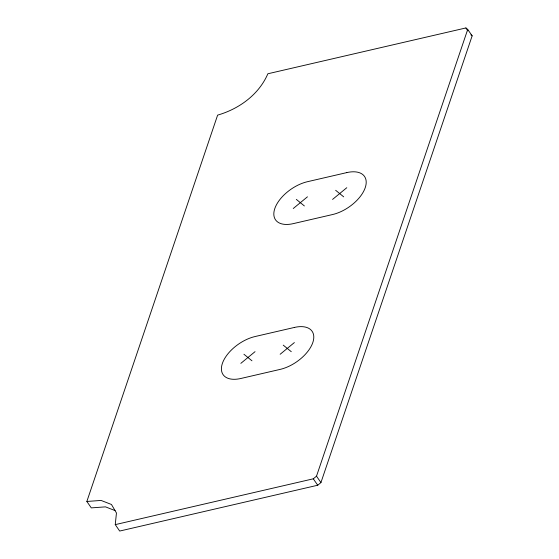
<?xml version="1.0" encoding="UTF-8"?>
<svg xmlns="http://www.w3.org/2000/svg" width="559" height="559" viewBox="0 0 559 559"><rect width="100%" height="100%" fill="white"/><g stroke="black" fill="none" stroke-linecap="round" stroke-linejoin="round"><path stroke-width="0.84" d="M115.259 524.628L116.447 512.973L111.465 504.484L101.074 500.438L86.855 501.465L217.626 115.126C239.035 108.942 258.887 94.625 267.866 73.767L465.906 27.95L467.722 29.431L472.145 35.853L320.936 482.585L317.722 485.233L119.682 531.05L115.259 524.628L313.299 478.811L316.513 476.163L467.722 29.431M293.244 208.514L307.457 196.817M332.57 199.416L346.783 187.719M240.831 363.364L255.044 351.667M280.157 354.266L294.369 342.569M115.084 510.591L105.497 506.859L91.278 507.886L86.855 501.465M470.937 34.868L472.145 35.853M335.659 190.298L343.694 196.845M296.333 199.395L304.369 205.943M283.245 345.141L291.281 351.695M243.92 354.238L251.955 360.793M465.906 27.95L467.869 30.801M316.513 476.163L320.936 482.585M313.299 478.811L317.722 485.233M346.776 172.605L307.45 181.703A30.172 16.372 -34.6 0 0 274.79 208.584A30.172 16.372 -34.6 0 0 293.251 223.635L332.577 214.537A30.172 16.372 -34.6 0 0 365.237 187.656A30.172 16.372 -34.6 0 0 346.776 172.605M294.362 327.448L255.037 336.546A30.172 16.372 -34.6 0 0 222.377 363.427A30.172 16.372 -34.6 0 0 240.838 378.485L280.164 369.387A30.172 16.372 -34.6 0 0 312.823 342.506A30.172 16.372 -34.6 0 0 294.362 327.448"/></g></svg>
